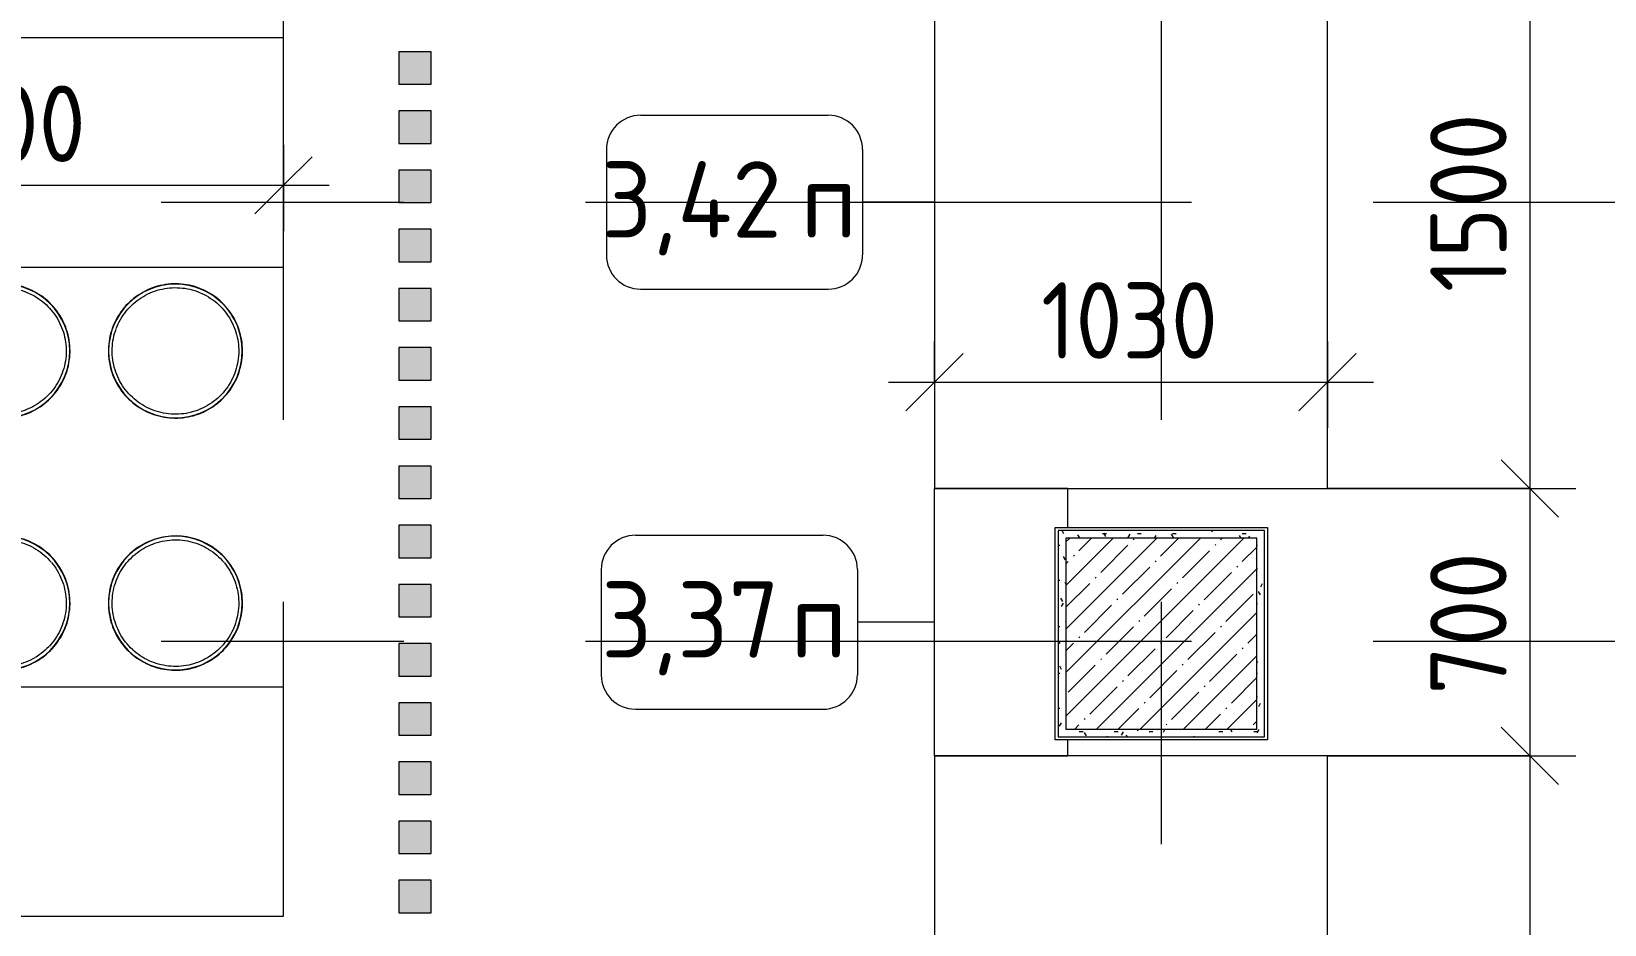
# Model space of a CAD drawing. Header units: millimetres. Extents: x 35840 to 252964, y -8553 to 29000.
# Drawn here: x 51500 to 55621, y 16258 to 18597 of the extents above; entities that cross this region are included whole.
import ezdxf

# ---------------------------------------------------------------- set-up
doc = ezdxf.new("R2010")
doc.units = ezdxf.units.MM
doc.linetypes.add('Осевая', pattern=[3175, 635, -476.25, 1587.5, -476.25])
for name, color, linetype, lineweight in [('A-ANNO-DIMS', 7, 'Continuous', 9), ('A-ANNO-DIMS-100', 7, 'Continuous', 9), ('I-FURN-IDEN', 7, 'Continuous', 9), ('I-WALL', 7, 'Continuous', 9), ('S-COLS', 7, 'Continuous', 9), ('Оси-2', 7, 'Осевая', 9)]:
    doc.layers.add(name, color=color, linetype=linetype, lineweight=lineweight)
for name, color, linetype, lineweight, true_color in [('A-WALL-1', 9, 'Continuous', 9, 0x808080), ('A-WALL-FNSH-1', 9, 'Continuous', 9, 0x808080), ('I-FURN-1', 9, 'Continuous', 9, 0x808080)]:
    doc.layers.add(name, color=color, linetype=linetype, lineweight=lineweight, true_color=true_color)
doc.styles.add('GOST Common', font='GOST_Common.ttf', dxfattribs={"height": 200})
doc.styles.add('ISOCPEUR_1', font='isocpeur.ttf', dxfattribs={"width": 0.9, "height": 200})
doc.dimstyles.new('ISO-2_0_0_9К_Средний_округл2', dxfattribs={"dimscale": 304.8, "dimtxt": 199.196235, "dimasz": 0.492126, "dimexe": 0.393701, "dimexo": 0, "dimgap": 0, "dimtad": 1, "dimdec": 0, "dimrnd": 10, "dimzin": 0, "dimdsep": 46, "dimtxsty": 'ISOCPEUR_1', "dimblk1": 'OBLIQUE', "dimblk2": 'OBLIQUE', "dimsah": 1, "dimcen": 0.09, "dimdle": 0.393701, "dimazin": 0, "dimtfac": 1, "dimtdec": 4, "dimtix": 1, "dimtmove": 0, "dimatfit": 3, "dimfxl": 1, "dimtvp": 1, "dimtolj": 1, "dimtzin": 0, "dimarcsym": 2})
pattern_1 = [(0, (600, 0), (121.92, 30.48), [10.058, -81.382, 10.058, -81.382, -487.68]), (0, (600, 0), (121.92, 30.48), [-182.88, 10.058, -172.822, 10.058, -81.382, -213.36]), (0, (600, 0), (121.92, 30.48), [-457.2, 10.058, -50.902, 10.058, -142.342]), (120, (645.72, 15.24), (-87.356454, 90.345817), [10.058, -81.382, 10.058, -81.382, -487.68]), (120, (645.72, 15.24), (-87.356454, 90.345817), [-182.88, 10.058, -172.822, 10.058, -81.382, -213.36]), (120, (645.72, 15.24), (-87.356454, 90.345817), [-457.2, 10.058, -50.902, 10.058, -142.342]), (240, (660.96, 76.2), (-34.563546, -120.825817), [10.058, -81.382, 10.058, -81.382, -487.68]), (240, (660.96, 76.2), (-34.563546, -120.825817), [-182.88, 10.058, -172.822, 10.058, -81.382, -213.36]), (240, (660.96, 76.2), (-34.563546, -120.825817), [-457.2, 10.058, -50.902, 10.058, -142.342])]

# ---------------------------------------------------------------- blocks, each defined once
blk = doc.blocks.new('BSC_Колонна _Прямоугольная - 500х500-V30-План расстановки мебели и оборудования 1 этажа в осях 12-23')
at = {"layer": 'S-COLS'}
h = blk.add_hatch(dxfattribs=at)
h.set_pattern_fill('FP_57', color=256, style=0, pattern_type=2)
h.set_pattern_definition([(45, (-53860, -17020), (-57.02463, 57.02463), []), (45, (-53802.975, -17020), (-57.02463, 57.02463), [100.806, -20.161, 3.353, -16.808])])
h.paths.add_polyline_path([(-250, -250), (250, -250), (250, 250), (-250, 250)])
for p, q in [((250, 250), (-250, 250)), ((-250, 250), (-250, -250)), ((250, -250), (250, 250)), ((-250, -250), (250, -250))]:
    blk.add_line(p, q, dxfattribs=at)
blk = doc.blocks.new('Стол базовый прямоугольный - 1_216п-25420479-План расстановки мебели и оборудования 1 этажа в осях 12-23')
at = {"layer": 'I-FURN-1'}
for p, q in [((750, 300), (-750, 300)), ((-750, 300), (-750, -300)), ((750, -300), (750, 300)), ((-750, -300), (750, -300))]:
    blk.add_line(p, q, dxfattribs=at)
blk = doc.blocks.new('Stool _3_ - Aluminium Stool-V128-План расстановки мебели и оборудования 1 этажа в осях 12-23')
at = {"layer": 'I-FURN-1'}
blk.add_line((41.1, -160.6), (34.7, -162.1), dxfattribs=at)
at = {"layer": 'I-FURN-1', "flags": 128}
for points in [[(175.8, 0), (175.7, 7), (175.2, 14), (174.5, 21), (173.6, 28), (172.3, 34.9), (170.8, 41.8), (169, 48.6), (166.9, 55.3), (164.5, 61.9), (161.9, 68.5), (159.1, 74.9), (155.9, 81.2), (152.6, 87.4), (148.9, 93.4), (145.1, 99.3), (141, 105), (136.7, 110.5), (132.2, 115.9), (127.4, 121.1), (122.5, 126.1), (117.3, 130.9), (112, 135.5), (106.5, 139.9), (100.8, 144), (95, 147.9), (89, 151.6), (82.9, 155), (76.6, 158.2), (70.2, 161.2), (63.7, 163.9), (57.1, 166.3), (50.4, 168.4), (43.6, 170.3), (36.8, 171.9), (29.9, 173.2), (22.9, 174.3), (15.9, 175.1), (8.9, 175.6), (1.9, 175.8), (-5.1, 175.7), (-12.2, 175.4), (-19.2, 174.8), (-26.1, 173.8), (-33.1, 172.7), (-39.9, 171.2), (-46.8, 169.5), (-53.5, 167.5), (-60.1, 165.2), (-66.7, 162.6), (-73.2, 159.9), (-79.5, 156.8), (-85.7, 153.5), (-91.8, 149.9), (-97.7, 146.2), (-103.5, 142.1), (-109.1, 137.9), (-114.5, 133.4), (-119.7, 128.7), (-124.8, 123.8), (-129.6, 118.7), (-134.3, 113.5), (-138.7, 108), (-142.9, 102.4), (-146.9, 96.6), (-150.6, 90.6), (-154.1, 84.5), (-157.4, 78.3), (-160.4, 71.9), (-163.2, 65.5), (-165.6, 58.9), (-167.9, 52.2), (-169.8, 45.5), (-171.5, 38.6), (-172.9, 31.7), (-174, 24.8), (-174.9, 17.8), (-175.5, 10.8), (-175.8, 3.8), (-175.8, 0)], [(-83.9, 143), (-78.1, 146.2), (-72.2, 149.2), (-66.2, 152), (-60.1, 154.5), (-53.9, 156.8), (-47.5, 158.8), (-41.1, 160.6), (-34.7, 162.1), (-28.2, 163.4), (-21.6, 164.4), (-15.3, 165.1)], [(-15, 165.1), (-8.4, 165.6), (-1.8, 165.8), (4.8, 165.7), (11.5, 165.4), (18.1, 164.8), (24.6, 164), (31.2, 162.8), (37.7, 161.5), (44.1, 159.8), (50.5, 157.9), (56.7, 155.8)], [(-155.2, 58.4), (-152.7, 64.6), (-150, 70.6), (-147.1, 76.6), (-143.9, 82.4), (-140.5, 88.1), (-136.8, 93.6), (-133, 99), (-128.9, 104.3), (-124.6, 109.3), (-120.2, 114.2), (-115.5, 118.9), (-110.7, 123.5), (-105.6, 127.8), (-100.4, 131.9), (-95.1, 135.8), (-89.6, 139.5), (-83.9, 143)], [(57.5, 155.5), (62.9, 153.4), (69, 150.8), (75, 147.9), (80.8, 144.8), (86.5, 141.4), (92.1, 137.8), (97.6, 134)], [(97.6, 134), (102.9, 130), (108, 125.8), (112.9, 121.4), (117.7, 116.8), (122.3, 112), (126.6, 107), (130.8, 101.9), (134.8, 96.5), (138.5, 91.1), (142.1, 85.5), (145.4, 79.7), (148.4, 73.8), (151.3, 67.8), (153.9, 61.7), (156.2, 55.5), (158.3, 49.2), (160.2, 42.9), (161.7, 36.4), (163.1, 29.9), (164.1, 23.4), (164.8, 17.6)], [(-165.8, 0), (-165.7, 6.6), (-165.3, 13.2), (-164.6, 19.8), (-163.7, 26.4), (-162.5, 32.9), (-161, 39.4), (-159.3, 45.8), (-157.4, 52.2), (-155.5, 57.4)], [(-175.8, 0), (-175.7, -7), (-175.2, -14), (-174.5, -21), (-173.6, -28), (-172.3, -34.9), (-170.8, -41.8), (-169, -48.6), (-166.9, -55.3), (-164.5, -61.9), (-161.9, -68.5), (-159.1, -74.9), (-155.9, -81.2), (-152.6, -87.4), (-148.9, -93.4), (-145.1, -99.3), (-141, -105), (-136.7, -110.5), (-132.2, -115.9), (-127.4, -121.1), (-122.5, -126.1), (-117.3, -130.9), (-112, -135.5), (-106.5, -139.9), (-100.8, -144), (-95, -147.9), (-89, -151.6), (-82.9, -155), (-76.6, -158.2), (-70.2, -161.2), (-63.7, -163.9), (-57.1, -166.3), (-50.4, -168.4), (-43.6, -170.3), (-36.8, -171.9), (-29.9, -173.2), (-22.9, -174.3), (-15.9, -175.1), (-8.9, -175.6), (-1.9, -175.8), (5.1, -175.7), (12.2, -175.4), (19.2, -174.8), (26.1, -173.8), (33.1, -172.7), (39.9, -171.2), (46.8, -169.5), (53.5, -167.5), (60.1, -165.2), (66.7, -162.6), (73.2, -159.9), (79.5, -156.8), (85.7, -153.5), (91.8, -149.9), (97.7, -146.2), (103.5, -142.1), (109.1, -137.9), (114.5, -133.4), (119.7, -128.7), (124.8, -123.8), (129.6, -118.7), (134.3, -113.5), (138.7, -108), (142.9, -102.4), (146.9, -96.6), (150.6, -90.6), (154.1, -84.5), (157.4, -78.3), (160.4, -71.9), (163.2, -65.5), (165.6, -58.9), (167.9, -52.2), (169.8, -45.5), (171.5, -38.6), (172.9, -31.7), (174, -24.8), (174.9, -17.8), (175.5, -10.8), (175.8, -3.8), (175.8, 0)], [(-163.1, -29.9), (-164.1, -23.4), (-164.9, -16.8), (-165.5, -10.2), (-165.8, -3.6), (-165.8, 0)], [(165.8, 0), (165.7, -6.6), (165.3, -13.2), (164.6, -19.8), (163.7, -26.4), (162.5, -32.9), (161, -39.4), (159.3, -45.8), (157.4, -52.2), (155.2, -58.4), (152.7, -64.6), (150, -70.6), (147.1, -76.6), (143.9, -82.4), (140.5, -88.1), (136.8, -93.6), (133, -99), (128.9, -104.3), (124.6, -109.3), (120.2, -114.2), (115.5, -118.9), (110.7, -123.5), (105.6, -127.8), (100.4, -131.9), (95.1, -135.8), (89.6, -139.5), (83.9, -143), (78.1, -146.2), (72.2, -149.2), (66.2, -152), (60.1, -154.5), (59.7, -154.7)], [(164.9, 16.8), (165.5, 10.2), (165.8, 3.6), (165.8, 0)], [(33.7, -162.3), (28.2, -163.4), (21.6, -164.4), (15, -165.1), (8.4, -165.6), (1.8, -165.8), (-4.8, -165.7), (-11.5, -165.4), (-18.1, -164.8), (-24.6, -164), (-31.2, -162.8), (-37.7, -161.5), (-44.1, -159.8), (-50.5, -157.9), (-56.7, -155.8), (-62.9, -153.4), (-69, -150.8), (-75, -147.9), (-80.8, -144.8), (-86.5, -141.4), (-92.1, -137.8), (-97.6, -134), (-102.9, -130), (-108, -125.8), (-112.9, -121.4), (-117.7, -116.8), (-122.3, -112), (-126.6, -107), (-130.8, -101.9), (-134.8, -96.5), (-138.5, -91.1), (-142.1, -85.5), (-145.4, -79.7), (-148.4, -73.8), (-151.3, -67.8), (-153.9, -61.7), (-156.2, -55.5), (-158.3, -49.2), (-160.2, -42.9), (-161.7, -36.4), (-162.9, -30.6)], [(59.6, -154.7), (53.9, -156.8), (47.5, -158.8), (41.7, -160.4)]]:
    blk.add_lwpolyline(points, dxfattribs=at)
at = {"layer": 'I-FURN-1'}
for start, end in [(0, 180), (360, 180), (180, 0), (180, 360)]:
    blk.add_arc((0, 0), 175, start, end, dxfattribs=at)
blk = doc.blocks.new('Stool _3_ - Aluminium Stool-25469124-План расстановки мебели и оборудования 1 этажа в осях 12-23')
at = {"layer": 'I-FURN-1'}
blk.add_line((41.1, -160.6), (34.7, -162.1), dxfattribs=at)
at = {"layer": 'I-FURN-1', "flags": 128}
for points in [[(175.8, 0), (175.7, 7), (175.2, 14), (174.5, 21), (173.6, 28), (172.3, 34.9), (170.8, 41.8), (169, 48.6), (166.9, 55.3), (164.5, 61.9), (161.9, 68.5), (159.1, 74.9), (155.9, 81.2), (152.6, 87.4), (148.9, 93.4), (145.1, 99.3), (141, 105), (136.7, 110.5), (132.2, 115.9), (127.4, 121.1), (122.5, 126.1), (117.3, 130.9), (112, 135.5), (106.5, 139.9), (100.8, 144), (95, 147.9), (89, 151.6), (82.9, 155), (76.6, 158.2), (70.2, 161.2), (63.7, 163.9), (57.1, 166.3), (50.4, 168.4), (43.6, 170.3), (36.8, 171.9), (29.9, 173.2), (22.9, 174.3), (15.9, 175.1), (8.9, 175.6), (1.9, 175.8), (-5.1, 175.7), (-12.2, 175.4), (-19.2, 174.8), (-26.1, 173.8), (-33.1, 172.7), (-39.9, 171.2), (-46.8, 169.5), (-53.5, 167.5), (-60.1, 165.2), (-66.7, 162.6), (-73.2, 159.9), (-79.5, 156.8), (-85.7, 153.5), (-91.8, 149.9), (-97.7, 146.2), (-103.5, 142.1), (-109.1, 137.9), (-114.5, 133.4), (-119.7, 128.7), (-124.8, 123.8), (-129.6, 118.7), (-134.3, 113.5), (-138.7, 108), (-142.9, 102.4), (-146.9, 96.6), (-150.6, 90.6), (-154.1, 84.5), (-157.4, 78.3), (-160.4, 71.9), (-163.2, 65.5), (-165.6, 58.9), (-167.9, 52.2), (-169.8, 45.5), (-171.5, 38.6), (-172.9, 31.7), (-174, 24.8), (-174.9, 17.8), (-175.5, 10.8), (-175.8, 3.8), (-175.8, 0)], [(-83.9, 143), (-78.1, 146.2), (-72.2, 149.2), (-66.2, 152), (-60.1, 154.5), (-53.9, 156.8), (-47.5, 158.8), (-41.1, 160.6), (-34.7, 162.1), (-28.2, 163.4), (-21.6, 164.4), (-15.3, 165.1)], [(-15, 165.1), (-8.4, 165.6), (-1.8, 165.8), (4.8, 165.7), (11.5, 165.4), (18.1, 164.8), (24.6, 164), (31.2, 162.8), (37.7, 161.5), (44.1, 159.8), (50.5, 157.9), (56.7, 155.8)], [(-155.2, 58.4), (-152.7, 64.6), (-150, 70.6), (-147.1, 76.6), (-143.9, 82.4), (-140.5, 88.1), (-136.8, 93.6), (-133, 99), (-128.9, 104.3), (-124.6, 109.3), (-120.2, 114.2), (-115.5, 118.9), (-110.7, 123.5), (-105.6, 127.8), (-100.4, 131.9), (-95.1, 135.8), (-89.6, 139.5), (-83.9, 143)], [(57.5, 155.5), (62.9, 153.4), (69, 150.8), (75, 147.9), (80.8, 144.8), (86.5, 141.4), (92.1, 137.8), (97.6, 134)], [(97.6, 134), (102.9, 130), (108, 125.8), (112.9, 121.4), (117.7, 116.8), (122.3, 112), (126.6, 107), (130.8, 101.9), (134.8, 96.5), (138.5, 91.1), (142.1, 85.5), (145.4, 79.7), (148.4, 73.8), (151.3, 67.8), (153.9, 61.7), (156.2, 55.5), (158.3, 49.2), (160.2, 42.9), (161.7, 36.4), (163.1, 29.9), (164.1, 23.4), (164.8, 17.6)], [(-165.8, 0), (-165.7, 6.6), (-165.3, 13.2), (-164.6, 19.8), (-163.7, 26.4), (-162.5, 32.9), (-161, 39.4), (-159.3, 45.8), (-157.4, 52.2), (-155.5, 57.4)], [(-175.8, 0), (-175.7, -7), (-175.2, -14), (-174.5, -21), (-173.6, -28), (-172.3, -34.9), (-170.8, -41.8), (-169, -48.6), (-166.9, -55.3), (-164.5, -61.9), (-161.9, -68.5), (-159.1, -74.9), (-155.9, -81.2), (-152.6, -87.4), (-148.9, -93.4), (-145.1, -99.3), (-141, -105), (-136.7, -110.5), (-132.2, -115.9), (-127.4, -121.1), (-122.5, -126.1), (-117.3, -130.9), (-112, -135.5), (-106.5, -139.9), (-100.8, -144), (-95, -147.9), (-89, -151.6), (-82.9, -155), (-76.6, -158.2), (-70.2, -161.2), (-63.7, -163.9), (-57.1, -166.3), (-50.4, -168.4), (-43.6, -170.3), (-36.8, -171.9), (-29.9, -173.2), (-22.9, -174.3), (-15.9, -175.1), (-8.9, -175.6), (-1.9, -175.8), (5.1, -175.7), (12.2, -175.4), (19.2, -174.8), (26.1, -173.8), (33.1, -172.7), (39.9, -171.2), (46.8, -169.5), (53.5, -167.5), (60.1, -165.2), (66.7, -162.6), (73.2, -159.9), (79.5, -156.8), (85.7, -153.5), (91.8, -149.9), (97.7, -146.2), (103.5, -142.1), (109.1, -137.9), (114.5, -133.4), (119.7, -128.7), (124.8, -123.8), (129.6, -118.7), (134.3, -113.5), (138.7, -108), (142.9, -102.4), (146.9, -96.6), (150.6, -90.6), (154.1, -84.5), (157.4, -78.3), (160.4, -71.9), (163.2, -65.5), (165.6, -58.9), (167.9, -52.2), (169.8, -45.5), (171.5, -38.6), (172.9, -31.7), (174, -24.8), (174.9, -17.8), (175.5, -10.8), (175.8, -3.8), (175.8, 0)], [(-163.1, -29.9), (-164.1, -23.4), (-164.9, -16.8), (-165.5, -10.2), (-165.8, -3.6), (-165.8, 0)], [(165.8, 0), (165.7, -6.6), (165.3, -13.2), (164.6, -19.8), (163.7, -26.4), (162.5, -32.9), (161, -39.4), (159.3, -45.8), (157.4, -52.2), (155.2, -58.4), (152.7, -64.6), (150, -70.6), (147.1, -76.6), (143.9, -82.4), (140.5, -88.1), (136.8, -93.6), (133, -99), (128.9, -104.3), (124.6, -109.3), (120.2, -114.2), (115.5, -118.9), (110.7, -123.5), (105.6, -127.8), (100.4, -131.9), (95.1, -135.8), (89.6, -139.5), (83.9, -143), (78.1, -146.2), (72.2, -149.2), (66.2, -152), (60.1, -154.5)], [(164.9, 16.8), (165.5, 10.2), (165.8, 3.6), (165.8, 0)], [(33.7, -162.3), (28.2, -163.4), (21.6, -164.4), (15, -165.1), (8.4, -165.6), (1.8, -165.8), (-4.8, -165.7), (-11.5, -165.4), (-18.1, -164.8), (-24.6, -164), (-31.2, -162.8), (-37.7, -161.5), (-44.1, -159.8), (-50.5, -157.9), (-56.7, -155.8), (-62.9, -153.4), (-69, -150.8), (-75, -147.9), (-80.8, -144.8), (-86.5, -141.4), (-92.1, -137.8), (-97.6, -134), (-102.9, -130), (-108, -125.8), (-112.9, -121.4), (-117.7, -116.8), (-122.3, -112), (-126.6, -107), (-130.8, -101.9), (-134.8, -96.5), (-138.5, -91.1), (-142.1, -85.5), (-145.4, -79.7), (-148.4, -73.8), (-151.3, -67.8), (-153.9, -61.7), (-156.2, -55.5), (-158.3, -49.2), (-160.2, -42.9), (-161.7, -36.4), (-162.9, -30.6)], [(59.6, -154.7), (53.9, -156.8), (47.5, -158.8), (41.7, -160.4)]]:
    blk.add_lwpolyline(points, dxfattribs=at)
at = {"layer": 'I-FURN-1'}
for start, end in [(0, 180), (360, 180), (180, 0), (180, 360)]:
    blk.add_arc((0, 0), 175, start, end, dxfattribs=at)
blk = doc.blocks.new('Stool _3_ - Aluminium Stool-V126-План расстановки мебели и оборудования 1 этажа в осях 12-23')
at = {"layer": 'I-FURN-1'}
blk.add_line((-1.2, 165.8), (3.8, 165.7), dxfattribs=at)
at = {"layer": 'I-FURN-1', "flags": 128}
for points in [[(175.8, 0), (175.7, 7), (175.2, 14), (174.5, 21), (173.6, 28), (172.3, 34.9), (170.8, 41.8), (169, 48.6), (166.9, 55.3), (164.5, 61.9), (161.9, 68.5), (159.1, 74.9), (155.9, 81.2), (152.6, 87.4), (148.9, 93.4), (145.1, 99.3), (141, 105), (136.7, 110.5), (132.2, 115.9), (127.4, 121.1), (122.5, 126.1), (117.3, 130.9), (112, 135.5), (106.5, 139.9), (100.8, 144), (95, 147.9), (89, 151.6), (82.9, 155), (76.6, 158.2), (70.2, 161.2), (63.7, 163.9), (57.1, 166.3), (50.4, 168.4), (43.6, 170.3), (36.8, 171.9), (29.9, 173.2), (22.9, 174.3), (15.9, 175.1), (8.9, 175.6), (1.9, 175.8), (-5.1, 175.7), (-12.2, 175.4), (-19.2, 174.8), (-26.1, 173.8), (-33.1, 172.7), (-39.9, 171.2), (-46.8, 169.5), (-53.5, 167.5), (-60.1, 165.2), (-66.7, 162.6), (-73.2, 159.9), (-79.5, 156.8), (-85.7, 153.5), (-91.8, 149.9), (-97.7, 146.2), (-103.5, 142.1), (-109.1, 137.9), (-114.5, 133.4), (-119.7, 128.7), (-124.8, 123.8), (-129.6, 118.7), (-134.3, 113.5), (-138.7, 108), (-142.9, 102.4), (-146.9, 96.6), (-150.6, 90.6), (-154.1, 84.5), (-157.4, 78.3), (-160.4, 71.9), (-163.2, 65.5), (-165.6, 58.9), (-167.9, 52.2), (-169.8, 45.5), (-171.5, 38.6), (-172.9, 31.7), (-174, 24.8), (-174.9, 17.8), (-175.5, 10.8), (-175.8, 3.8), (-175.8, 0)], [(-59.6, 154.7), (-53.9, 156.8), (-47.5, 158.8), (-41.1, 160.6), (-34.7, 162.1), (-28.2, 163.4), (-21.6, 164.4), (-15, 165.1), (-8.4, 165.6), (-1.8, 165.8)], [(4.8, 165.7), (11.5, 165.4), (18.1, 164.8), (24.6, 164), (31.2, 162.8), (37.7, 161.5), (44.1, 159.8), (50.5, 157.9), (56.7, 155.8), (59.7, 154.7)], [(-162.3, 33.7), (-161, 39.4), (-159.3, 45.8), (-157.4, 52.2), (-155.2, 58.4), (-152.7, 64.6), (-150, 70.6), (-147.1, 76.6), (-143.9, 82.4), (-140.5, 88.1), (-136.8, 93.6), (-133, 99), (-128.9, 104.3), (-124.6, 109.3), (-120.2, 114.2), (-115.5, 118.9), (-110.7, 123.5), (-105.9, 127.5)], [(-105.6, 127.8), (-100.4, 131.9), (-95.1, 135.8), (-89.6, 139.5), (-83.9, 143), (-78.1, 146.2), (-72.2, 149.2), (-66.2, 152), (-60.1, 154.5)], [(59.7, 154.6), (62.9, 153.4), (69, 150.8)], [(69.3, 150.6), (75, 147.9), (80.8, 144.8), (86.5, 141.4), (92.1, 137.8), (97.6, 134), (102.9, 130), (108, 125.8), (112.9, 121.4), (117.7, 116.8), (122.3, 112), (126.6, 107)], [(127.5, 106), (130.8, 101.9), (134.8, 96.5), (138.5, 91.1), (142.1, 85.5), (145.4, 79.7), (148.4, 73.8), (151.3, 67.8), (153.9, 61.7), (156.2, 55.5), (158.3, 49.2), (160.2, 42.9), (161.7, 36.4), (163.1, 29.9), (164.1, 23.4), (164.9, 16.8), (165.5, 10.2), (165.8, 3.6), (165.8, 0)], [(-175.8, 0), (-175.7, -7), (-175.2, -14), (-174.5, -21), (-173.6, -28), (-172.3, -34.9), (-170.8, -41.8), (-169, -48.6), (-166.9, -55.3), (-164.5, -61.9), (-161.9, -68.5), (-159.1, -74.9), (-155.9, -81.2), (-152.6, -87.4), (-148.9, -93.4), (-145.1, -99.3), (-141, -105), (-136.7, -110.5), (-132.2, -115.9), (-127.4, -121.1), (-122.5, -126.1), (-117.3, -130.9), (-112, -135.5), (-106.5, -139.9), (-100.8, -144), (-95, -147.9), (-89, -151.6), (-82.9, -155), (-76.6, -158.2), (-70.2, -161.2), (-63.7, -163.9), (-57.1, -166.3), (-50.4, -168.4), (-43.6, -170.3), (-36.8, -171.9), (-29.9, -173.2), (-22.9, -174.3), (-15.9, -175.1), (-8.9, -175.6), (-1.9, -175.8), (5.1, -175.7), (12.2, -175.4), (19.2, -174.8), (26.1, -173.8), (33.1, -172.7), (39.9, -171.2), (46.8, -169.5), (53.5, -167.5), (60.1, -165.2), (66.7, -162.6), (73.2, -159.9), (79.5, -156.8), (85.7, -153.5), (91.8, -149.9), (97.7, -146.2), (103.5, -142.1), (109.1, -137.9), (114.5, -133.4), (119.7, -128.7), (124.8, -123.8), (129.6, -118.7), (134.3, -113.5), (138.7, -108), (142.9, -102.4), (146.9, -96.6), (150.6, -90.6), (154.1, -84.5), (157.4, -78.3), (160.4, -71.9), (163.2, -65.5), (165.6, -58.9), (167.9, -52.2), (169.8, -45.5), (171.5, -38.6), (172.9, -31.7), (174, -24.8), (174.9, -17.8), (175.5, -10.8), (175.8, -3.8), (175.8, 0)], [(-165.8, 0), (-165.7, 6.6), (-165.3, 13.2), (-164.6, 19.8), (-163.7, 26.4), (-162.5, 32.9)], [(-44.1, -159.8), (-50.5, -157.9), (-56.7, -155.8), (-62.9, -153.4), (-69, -150.8), (-75, -147.9), (-80.8, -144.8), (-86.5, -141.4), (-92.1, -137.8), (-97.6, -134), (-102.9, -130), (-108, -125.8), (-112.9, -121.4), (-117.7, -116.8), (-122.3, -112), (-126.6, -107), (-130.8, -101.9), (-134.8, -96.5), (-138.5, -91.1), (-142.1, -85.5), (-145.4, -79.7), (-148.4, -73.8), (-151.3, -67.8), (-153.9, -61.7), (-156.2, -55.5), (-158.3, -49.2), (-160.2, -42.9), (-161.7, -36.4), (-163.1, -29.9), (-164.1, -23.4), (-164.9, -16.8), (-165.5, -10.2), (-165.8, -3.6), (-165.8, 0)], [(165.8, 0), (165.7, -6.6), (165.3, -13.2), (164.6, -19.8), (163.7, -26.4), (162.5, -32.9), (161, -39.4), (159.3, -45.8), (157.4, -52.2), (155.2, -58.4), (152.7, -64.6), (150, -70.6), (147.1, -76.6), (143.9, -82.4), (140.5, -88.1), (136.8, -93.6), (133, -99), (128.9, -104.3), (124.6, -109.3), (121, -113.4)], [(119.9, -114.5), (115.5, -118.9), (110.7, -123.5), (105.6, -127.8), (100.4, -131.9), (95.1, -135.8), (89.6, -139.5), (85, -142.3)], [(83.9, -143), (78.1, -146.2), (72.2, -149.2), (66.2, -152), (60.1, -154.5), (53.9, -156.8), (47.5, -158.8), (41.1, -160.6), (34.7, -162.1), (28.2, -163.4), (21.6, -164.4), (15, -165.1), (8.4, -165.6), (1.8, -165.8), (-4.8, -165.7), (-11.5, -165.4), (-18.1, -164.8), (-24.6, -164), (-31.2, -162.8), (-37.7, -161.5), (-44.1, -159.8)]]:
    blk.add_lwpolyline(points, dxfattribs=at)
at = {"layer": 'I-FURN-1'}
for start, end in [(360, 180), (0, 180), (180, 0), (180, 360)]:
    blk.add_arc((0, 0), 175, start, end, dxfattribs=at)
blk = doc.blocks.new('Stool _3_ - Aluminium Stool-V125-План расстановки мебели и оборудования 1 этажа в осях 12-23')
at = {"layer": 'I-FURN-1'}
blk.add_line((-1.2, 165.8), (3.8, 165.7), dxfattribs=at)
at = {"layer": 'I-FURN-1', "flags": 128}
for points in [[(175.8, 0), (175.7, 7), (175.2, 14), (174.5, 21), (173.6, 28), (172.3, 34.9), (170.8, 41.8), (169, 48.6), (166.9, 55.3), (164.5, 61.9), (161.9, 68.5), (159.1, 74.9), (155.9, 81.2), (152.6, 87.4), (148.9, 93.4), (145.1, 99.3), (141, 105), (136.7, 110.5), (132.2, 115.9), (127.4, 121.1), (122.5, 126.1), (117.3, 130.9), (112, 135.5), (106.5, 139.9), (100.8, 144), (95, 147.9), (89, 151.6), (82.9, 155), (76.6, 158.2), (70.2, 161.2), (63.7, 163.9), (57.1, 166.3), (50.4, 168.4), (43.6, 170.3), (36.8, 171.9), (29.9, 173.2), (22.9, 174.3), (15.9, 175.1), (8.9, 175.6), (1.9, 175.8), (-5.1, 175.7), (-12.2, 175.4), (-19.2, 174.8), (-26.1, 173.8), (-33.1, 172.7), (-39.9, 171.2), (-46.8, 169.5), (-53.5, 167.5), (-60.1, 165.2), (-66.7, 162.6), (-73.2, 159.9), (-79.5, 156.8), (-85.7, 153.5), (-91.8, 149.9), (-97.7, 146.2), (-103.5, 142.1), (-109.1, 137.9), (-114.5, 133.4), (-119.7, 128.7), (-124.8, 123.8), (-129.6, 118.7), (-134.3, 113.5), (-138.7, 108), (-142.9, 102.4), (-146.9, 96.6), (-150.6, 90.6), (-154.1, 84.5), (-157.4, 78.3), (-160.4, 71.9), (-163.2, 65.5), (-165.6, 58.9), (-167.9, 52.2), (-169.8, 45.5), (-171.5, 38.6), (-172.9, 31.7), (-174, 24.8), (-174.9, 17.8), (-175.5, 10.8), (-175.8, 3.8), (-175.8, 0)], [(-59.6, 154.7), (-53.9, 156.8), (-47.5, 158.8), (-41.1, 160.6), (-34.7, 162.1), (-28.2, 163.4), (-21.6, 164.4), (-15, 165.1), (-8.4, 165.6), (-1.8, 165.8)], [(4.8, 165.7), (11.5, 165.4), (18.1, 164.8), (24.6, 164), (31.2, 162.8), (37.7, 161.5), (44.1, 159.8), (50.5, 157.9), (56.7, 155.8), (62.9, 153.4), (69, 150.8)], [(-162.3, 33.7), (-161, 39.4), (-159.3, 45.8), (-157.4, 52.2), (-155.2, 58.4), (-152.7, 64.6), (-150, 70.6), (-147.1, 76.6), (-143.9, 82.4), (-140.5, 88.1), (-136.8, 93.6), (-133, 99), (-128.9, 104.3), (-124.6, 109.3), (-120.2, 114.2), (-115.5, 118.9), (-110.7, 123.5), (-105.9, 127.5)], [(-105.6, 127.8), (-100.4, 131.9), (-95.1, 135.8), (-89.6, 139.5), (-83.9, 143), (-78.1, 146.2), (-72.2, 149.2), (-66.2, 152), (-60.1, 154.5)], [(69.3, 150.6), (75, 147.9), (80.8, 144.8), (86.5, 141.4), (92.1, 137.8), (97.6, 134), (102.9, 130), (108, 125.8), (112.9, 121.4), (117.7, 116.8), (122.3, 112), (126.6, 107)], [(127.5, 106), (130.8, 101.9), (134.8, 96.5), (138.5, 91.1), (142.1, 85.5), (145.4, 79.7), (148.4, 73.8), (151.3, 67.8), (153.9, 61.7), (156.2, 55.5), (158.3, 49.2), (160.2, 42.9), (161.7, 36.4), (163.1, 29.9), (164.1, 23.4), (164.9, 16.8), (165.5, 10.2), (165.8, 3.6), (165.8, 0)], [(-175.8, 0), (-175.7, -7), (-175.2, -14), (-174.5, -21), (-173.6, -28), (-172.3, -34.9), (-170.8, -41.8), (-169, -48.6), (-166.9, -55.3), (-164.5, -61.9), (-161.9, -68.5), (-159.1, -74.9), (-155.9, -81.2), (-152.6, -87.4), (-148.9, -93.4), (-145.1, -99.3), (-141, -105), (-136.7, -110.5), (-132.2, -115.9), (-127.4, -121.1), (-122.5, -126.1), (-117.3, -130.9), (-112, -135.5), (-106.5, -139.9), (-100.8, -144), (-95, -147.9), (-89, -151.6), (-82.9, -155), (-76.6, -158.2), (-70.2, -161.2), (-63.7, -163.9), (-57.1, -166.3), (-50.4, -168.4), (-43.6, -170.3), (-36.8, -171.9), (-29.9, -173.2), (-22.9, -174.3), (-15.9, -175.1), (-8.9, -175.6), (-1.9, -175.8), (5.1, -175.7), (12.2, -175.4), (19.2, -174.8), (26.1, -173.8), (33.1, -172.7), (39.9, -171.2), (46.8, -169.5), (53.5, -167.5), (60.1, -165.2), (66.7, -162.6), (73.2, -159.9), (79.5, -156.8), (85.7, -153.5), (91.8, -149.9), (97.7, -146.2), (103.5, -142.1), (109.1, -137.9), (114.5, -133.4), (119.7, -128.7), (124.8, -123.8), (129.6, -118.7), (134.3, -113.5), (138.7, -108), (142.9, -102.4), (146.9, -96.6), (150.6, -90.6), (154.1, -84.5), (157.4, -78.3), (160.4, -71.9), (163.2, -65.5), (165.6, -58.9), (167.9, -52.2), (169.8, -45.5), (171.5, -38.6), (172.9, -31.7), (174, -24.8), (174.9, -17.8), (175.5, -10.8), (175.8, -3.8), (175.8, 0)], [(-165.8, 0), (-165.7, 6.6), (-165.3, 13.2), (-164.6, 19.8), (-163.7, 26.4), (-162.5, 32.9)], [(-44.1, -159.8), (-50.5, -157.9), (-56.7, -155.8), (-62.9, -153.4), (-69, -150.8), (-75, -147.9), (-80.8, -144.8), (-86.5, -141.4), (-92.1, -137.8), (-97.6, -134), (-102.9, -130), (-108, -125.8), (-112.9, -121.4), (-117.7, -116.8), (-122.3, -112), (-126.6, -107), (-130.8, -101.9), (-134.8, -96.5), (-138.5, -91.1), (-142.1, -85.5), (-145.4, -79.7), (-148.4, -73.8), (-151.3, -67.8), (-153.9, -61.7), (-156.2, -55.5), (-158.3, -49.2), (-160.2, -42.9), (-161.7, -36.4), (-163.1, -29.9), (-164.1, -23.4), (-164.9, -16.8), (-165.5, -10.2), (-165.8, -3.6), (-165.8, 0)], [(165.8, 0), (165.7, -6.6), (165.3, -13.2), (164.6, -19.8), (163.7, -26.4), (162.5, -32.9), (161, -39.4), (159.3, -45.8), (157.4, -52.2), (155.2, -58.4), (152.7, -64.6), (150, -70.6), (147.1, -76.6), (143.9, -82.4), (140.5, -88.1), (136.8, -93.6), (133, -99), (128.9, -104.3), (124.6, -109.3), (121, -113.4)], [(119.9, -114.5), (115.5, -118.9), (110.7, -123.5), (105.6, -127.8), (100.4, -131.9), (95.1, -135.8), (89.6, -139.5), (85, -142.3)], [(83.9, -143), (78.1, -146.2), (72.2, -149.2), (66.2, -152), (60.1, -154.5), (53.9, -156.8), (47.5, -158.8), (41.1, -160.6), (34.7, -162.1), (28.2, -163.4), (21.6, -164.4), (15, -165.1), (8.4, -165.6), (1.8, -165.8), (-4.8, -165.7), (-11.5, -165.4), (-18.1, -164.8), (-24.6, -164), (-31.2, -162.8), (-37.7, -161.5), (-44.1, -159.8)]]:
    blk.add_lwpolyline(points, dxfattribs=at)
at = {"layer": 'I-FURN-1'}
for start, end in [(360, 180), (0, 180), (180, 0), (180, 360)]:
    blk.add_arc((0, 0), 175, start, end, dxfattribs=at)
blk = doc.blocks.new('Стол базовый прямоугольный - 3_42п-25622144-План расстановки мебели и оборудования 1 этажа в осях 12-23')
at = {"layer": 'I-FURN-1'}
for p, q in [((750, 515), (-750, 515)), ((-750, 515), (-750, -472.4)), ((750, -515), (750, 515)), ((-750, -472.4), (-750, -508.2)), ((-750, -508.2), (-750, -515)), ((-750, -515), (750, -515))]:
    blk.add_line(p, q, dxfattribs=at)
blk = doc.blocks.new('Стол базовый прямоугольный - 3_40п-25622478-План расстановки мебели и оборудования 1 этажа в осях 12-23')
at = {"layer": 'I-FURN-1'}
for p, q in [((750, 515), (-750, 515)), ((-750, 515), (-750, -515)), ((750, -515), (750, 515)), ((-750, -515), (750, -515))]:
    blk.add_line(p, q, dxfattribs=at)
blk = doc.blocks.new('Стол базовый прямоугольный - 3_37п-25622340-План расстановки мебели и оборудования 1 этажа в осях 12-23')
at = {"layer": 'I-FURN-1'}
for p, q in [((-248, 175), (-350, 175)), ((-350, 175), (-350, -175)), ((350, 175), (308, 175)), ((350, -175), (350, 175)), ((-350, -175), (350, -175))]:
    blk.add_line(p, q, dxfattribs=at)
blk = doc.blocks.new('Марка_Мебель - В прямоуг_Balcon_Марка-25523697-План расстановки мебели и оборудования 1 этажа в осях 12-23')
at = {"layer": 'I-FURN-IDEN'}
for p, q in [((-2.455, 2.278), (2.455, 2.278)), ((-3.355, 1.378), (-3.355, -1.384)), ((3.355, 1.378), (3.355, -1.378)), ((-2.461, -2.278), (2.455, -2.278))]:
    blk.add_line(p, q, dxfattribs=at)
for centre, radius, start, end in [((-2.455, 1.378), 0.9, 90, 180), ((2.455, 1.378), 0.9, 0, 90), ((-2.461, -1.384), 0.893, 180, 270), ((2.455, -1.378), 0.9, 270, 0)]:
    blk.add_arc(centre, radius, start, end, dxfattribs=at)
blk = doc.blocks.new('DIMBLOCK105-План расстановки мебели и оборудования 1 этажа в осях 12-23')
at = {"layer": 'A-ANNO-DIMS-100'}
for p, q in [((50660, 18300.3), (50660, 18074.2)), ((50660, 18194.2), (50660, 18300.3)), ((52160, 18300.3), (52160, 18074.2)), ((52160, 18194.2), (52160, 18300.3)), ((50660, 18194.2), (52280, 18194.2))]:
    blk.add_line(p, q, dxfattribs=at)
at = {"layer": 'A-ANNO-DIMS-100', "lineweight": 20}
for p, q in [((50660, 18194.2), (50735, 18269.2)), ((52160, 18194.2), (52235, 18269.2)), ((50660, 18194.2), (50585, 18119.2)), ((52160, 18194.2), (52085, 18119.2))]:
    blk.add_line(p, q, dxfattribs=at)
at = {"layer": 'A-ANNO-DIMS-100', "color": 0, "insert": (51174.4, 18455.5), "char_height": 200, "width": 565.411, "attachment_point": 1, "line_spacing_factor": 1.149209, "style": 'ISOCPEUR_1'}
blk.add_mtext('1500', dxfattribs=at)
blk = doc.blocks.new('_Oblique')
at = {"color": 0, "linetype": 'ByBlock', "lineweight": -2}
blk.add_line((-0.5, -0.5), (0.5, 0.5), dxfattribs=at)
blk = doc.blocks.new('DIMBLOCK106-План расстановки мебели и оборудования 1 этажа в осях 12-23')
at = {"layer": 'A-ANNO-DIMS-100'}
for p, q in [((53865.3, 17785.1), (53865.3, 17559)), ((53865.3, 17679), (53865.3, 17785.1)), ((54895.3, 17785.1), (54895.3, 17559)), ((54895.3, 17679), (54895.3, 17785.1)), ((53745.3, 17679), (55015.3, 17679))]:
    blk.add_line(p, q, dxfattribs=at)
at = {"layer": 'A-ANNO-DIMS-100', "lineweight": 20}
for p, q in [((53865.3, 17679), (53940.3, 17754)), ((54895.3, 17679), (54970.3, 17754)), ((53865.3, 17679), (53790.3, 17604)), ((54895.3, 17679), (54820.3, 17604))]:
    blk.add_line(p, q, dxfattribs=at)
at = {"layer": 'A-ANNO-DIMS-100', "color": 0, "insert": (54144.7, 17940.3), "char_height": 200, "width": 565.411, "attachment_point": 1, "line_spacing_factor": 1.149209, "style": 'ISOCPEUR_1'}
blk.add_mtext('1030', dxfattribs=at)
blk = doc.blocks.new('DIMBLOCK107-План расстановки мебели и оборудования 1 этажа в осях 12-23')
at = {"layer": 'A-ANNO-DIMS-100'}
for p, q in [((55425.5, 19020), (55425.5, 17400)), ((54895.3, 18900), (55545.5, 18900)), ((55425.5, 18900), (54895.3, 18900)), ((54895.3, 17400), (55545.5, 17400)), ((55425.5, 17400), (54895.3, 17400))]:
    blk.add_line(p, q, dxfattribs=at)
at = {"layer": 'A-ANNO-DIMS-100', "lineweight": 20}
for p, q in [((55425.5, 18900), (55350.5, 18975)), ((55425.5, 18900), (55500.5, 18825)), ((55425.5, 17400), (55350.5, 17475)), ((55425.5, 17400), (55500.5, 17325))]:
    blk.add_line(p, q, dxfattribs=at)
at = {"layer": 'A-ANNO-DIMS-100', "color": 0, "insert": (55164.2, 17914.4), "char_height": 200, "width": 565.411, "attachment_point": 1, "rotation": 90, "line_spacing_factor": 1.149209, "style": 'ISOCPEUR_1'}
blk.add_mtext('1500', dxfattribs=at)
blk = doc.blocks.new('DIMBLOCK108-План расстановки мебели и оборудования 1 этажа в осях 12-23')
at = {"layer": 'A-ANNO-DIMS-100', "lineweight": 20}
for p, q in [((55425.5, 17400), (55350.5, 17475)), ((55425.5, 17400), (55500.5, 17325)), ((55425.5, 16700), (55350.5, 16775)), ((55425.5, 16700), (55500.5, 16625))]:
    blk.add_line(p, q, dxfattribs=at)
at = {"layer": 'A-ANNO-DIMS-100'}
for p, q in [((54895.3, 17400), (55545.5, 17400)), ((55425.5, 17400), (54895.3, 17400)), ((55425.5, 17400), (55425.5, 16700)), ((54895.3, 16700), (55545.5, 16700)), ((55425.5, 16700), (54895.3, 16700))]:
    blk.add_line(p, q, dxfattribs=at)
at = {"layer": 'A-ANNO-DIMS-100', "color": 0, "insert": (55164.2, 16860.4), "char_height": 200, "width": 455.087, "attachment_point": 1, "rotation": 90, "line_spacing_factor": 1.149209, "style": 'ISOCPEUR_1'}
blk.add_mtext('700', dxfattribs=at)
blk = doc.blocks.new('DIMBLOCK109-План расстановки мебели и оборудования 1 этажа в осях 12-23')
at = {"layer": 'A-ANNO-DIMS-100', "lineweight": 20}
for p, q in [((55425.5, 16700), (55350.5, 16775)), ((55425.5, 16700), (55500.5, 16625)), ((55425.5, 15200), (55350.5, 15275)), ((55425.5, 15200), (55500.5, 15125))]:
    blk.add_line(p, q, dxfattribs=at)
at = {"layer": 'A-ANNO-DIMS-100'}
for p, q in [((54895.3, 16700), (55545.5, 16700)), ((55425.5, 16700), (54895.3, 16700)), ((55425.5, 16700), (55425.5, 15200)), ((54895.3, 15200), (55545.5, 15200)), ((55425.5, 15200), (54895.3, 15200))]:
    blk.add_line(p, q, dxfattribs=at)
at = {"layer": 'A-ANNO-DIMS-100', "color": 0, "insert": (55164.2, 15714.4), "char_height": 200, "width": 565.411, "attachment_point": 1, "rotation": 90, "line_spacing_factor": 1.149209, "style": 'ISOCPEUR_1'}
blk.add_mtext('1500', dxfattribs=at)

msp = doc.modelspace()

# ---------------------------------------------------------------- hatches: boundary and pattern name
at = {"layer": 'I-WALL'}
for points in [[(52547.1, 18459), (52547.1, 18544), (52462.1, 18544), (52462.1, 18459)], [(52547.1, 18304), (52547.1, 18389), (52462.1, 18389), (52462.1, 18304)], [(52547.1, 18149), (52547.1, 18234), (52462.1, 18234), (52462.1, 18149)], [(52547.1, 17994), (52547.1, 18079), (52462.1, 18079), (52462.1, 17994)], [(52547.1, 17839), (52547.1, 17924), (52462.1, 17924), (52462.1, 17839)], [(52547.1, 17684), (52547.1, 17769), (52462.1, 17769), (52462.1, 17684)], [(52547.1, 17529), (52547.1, 17614), (52462.1, 17614), (52462.1, 17529)], [(52547.1, 17374), (52547.1, 17459), (52462.1, 17459), (52462.1, 17374)], [(52547.1, 17219), (52547.1, 17304), (52462.1, 17304), (52462.1, 17219)], [(52547.1, 17064), (52547.1, 17149), (52462.1, 17149), (52462.1, 17064)], [(52547.1, 16909), (52547.1, 16994), (52462.1, 16994), (52462.1, 16909)], [(52547.1, 16754), (52547.1, 16839), (52462.1, 16839), (52462.1, 16754)], [(52547.1, 16599), (52547.1, 16684), (52462.1, 16684), (52462.1, 16599)], [(52547.1, 16444), (52547.1, 16529), (52462.1, 16529), (52462.1, 16444)], [(52547.1, 16289), (52547.1, 16374), (52462.1, 16374), (52462.1, 16289)]]:
    msp.add_hatch(color=256, dxfattribs=at).paths.add_polyline_path(points)
h = msp.add_hatch(dxfattribs=at)
h.set_pattern_fill('FP_85', color=256, style=0, pattern_type=2)
h.set_pattern_definition(pattern_1)
h.paths.add_polyline_path([(54710, 17270), (54710, 17290), (54190, 17290), (54190, 17270), (54210, 17270)])
h = msp.add_hatch(dxfattribs=at)
h.set_pattern_fill('FP_85', color=256, style=0, pattern_type=2)
h.set_pattern_definition(pattern_1)
h.paths.add_polyline_path([(54210, 16750), (54210, 17270), (54190, 17270), (54190, 16750)])
h = msp.add_hatch(dxfattribs=at)
h.set_pattern_fill('FP_85', color=256, style=0, pattern_type=2)
h.set_pattern_definition(pattern_1)
h.paths.add_polyline_path([(54730, 16770), (54730, 17290), (54710, 17290), (54710, 16770)])
h = msp.add_hatch(dxfattribs=at)
h.set_pattern_fill('FP_85', color=256, style=0, pattern_type=2)
h.set_pattern_definition(pattern_1)
h.paths.add_polyline_path([(54210, 16750), (54730, 16750), (54730, 16770), (54210, 16770)])

# ---------------------------------------------------------------- linework, layer by layer
at = {"layer": 'A-WALL-1'}
for p, q in [((54730, 17290), (54190, 17290)), ((54190, 17290), (54190, 16750)), ((54730, 16750), (54730, 17290)), ((54190, 16750), (54730, 16750))]:
    msp.add_line(p, q, dxfattribs=at)
at = {"layer": 'A-WALL-FNSH-1'}
for p, q in [((52547.1, 18544), (52462.1, 18544)), ((52462.1, 18544), (52462.1, 18459)), ((52547.1, 18459), (52547.1, 18544)), ((52462.1, 18459), (52547.1, 18459)), ((52547.1, 18389), (52462.1, 18389)), ((52462.1, 18389), (52462.1, 18304)), ((52547.1, 18304), (52547.1, 18389)), ((52462.1, 18304), (52547.1, 18304)), ((52547.1, 18234), (52462.1, 18234)), ((52462.1, 18234), (52462.1, 18149)), ((52547.1, 18149), (52547.1, 18234)), ((52462.1, 18149), (52547.1, 18149)), ((52547.1, 18079), (52462.1, 18079)), ((52462.1, 18079), (52462.1, 17994)), ((52547.1, 17994), (52547.1, 18079)), ((52462.1, 17994), (52547.1, 17994)), ((52547.1, 17924), (52462.1, 17924)), ((52462.1, 17924), (52462.1, 17839)), ((52547.1, 17839), (52547.1, 17924)), ((52462.1, 17839), (52547.1, 17839)), ((52547.1, 17769), (52462.1, 17769)), ((52462.1, 17769), (52462.1, 17684)), ((52547.1, 17684), (52547.1, 17769)), ((52462.1, 17684), (52547.1, 17684)), ((52547.1, 17614), (52462.1, 17614)), ((52462.1, 17614), (52462.1, 17529)), ((52547.1, 17529), (52547.1, 17614)), ((52462.1, 17529), (52547.1, 17529)), ((52547.1, 17459), (52462.1, 17459)), ((52462.1, 17459), (52462.1, 17374)), ((52547.1, 17374), (52547.1, 17459)), ((52462.1, 17374), (52547.1, 17374)), ((52547.1, 17304), (52462.1, 17304)), ((52462.1, 17304), (52462.1, 17219)), ((52547.1, 17219), (52547.1, 17304)), ((52462.1, 17219), (52547.1, 17219)), ((52547.1, 17149), (52462.1, 17149)), ((52462.1, 17149), (52462.1, 17064)), ((52547.1, 17064), (52547.1, 17149)), ((52462.1, 17064), (52547.1, 17064)), ((52547.1, 16994), (52462.1, 16994)), ((52462.1, 16994), (52462.1, 16909)), ((52547.1, 16909), (52547.1, 16994)), ((52462.1, 16909), (52547.1, 16909)), ((52547.1, 16839), (52462.1, 16839)), ((52462.1, 16839), (52462.1, 16754)), ((52547.1, 16754), (52547.1, 16839)), ((52462.1, 16754), (52547.1, 16754)), ((52547.1, 16684), (52462.1, 16684)), ((52462.1, 16684), (52462.1, 16599)), ((52547.1, 16599), (52547.1, 16684)), ((52462.1, 16599), (52547.1, 16599)), ((52547.1, 16529), (52462.1, 16529)), ((52462.1, 16529), (52462.1, 16444)), ((52547.1, 16444), (52547.1, 16529)), ((52462.1, 16444), (52547.1, 16444)), ((52547.1, 16374), (52462.1, 16374)), ((52462.1, 16374), (52462.1, 16289)), ((52547.1, 16289), (52547.1, 16374)), ((52462.1, 16289), (52547.1, 16289))]:
    msp.add_line(p, q, dxfattribs=at)
at = {"layer": 'I-FURN-IDEN'}
for p, q in [((53865.3, 18150), (53677, 18150)), ((53865, 17050), (53663.5, 17050))]:
    msp.add_line(p, q, dxfattribs=at)
at = {"layer": 'I-WALL'}
for p, q in [((54182, 17298), (54738, 17298)), ((54182, 16742), (54182, 17298)), ((54738, 17298), (54738, 16742)), ((54738, 16742), (54182, 16742))]:
    msp.add_line(p, q, dxfattribs=at)
at = {"layer": 'Оси-2'}
for p, q in [((52160, 593.7), (52160, 24898.1)), ((54460, 593.7), (54460, 24898.1)), ((39140.1, 18150), (82060, 18150)), ((39140.1, 17000), (82060, 17000))]:
    msp.add_line(p, q, dxfattribs=at)

# ---------------------------------------------------------------- block references
at = {"layer": 'I-FURN-1'}
for name, p, rotation in [('Стол базовый прямоугольный - 3_42п-25622144-План расстановки мебели и оборудования 1 этажа в осях 12-23', (54380.3, 18150), 270.0000000000002), ('Стол базовый прямоугольный - 1_216п-25420479-План расстановки мебели и оборудования 1 этажа в осях 12-23', (51410, 18280.2), 180), ('Стол базовый прямоугольный - 3_37п-25622340-План расстановки мебели и оборудования 1 этажа в осях 12-23', (54040, 17050), 270.0000000000005), ('Стол базовый прямоугольный - 1_216п-25420479-План расстановки мебели и оборудования 1 этажа в осях 12-23', (51410, 16580.2), 180), ('Стол базовый прямоугольный - 3_40п-25622478-План расстановки мебели и оборудования 1 этажа в осях 12-23', (54380.3, 15950), 270.0000000000002)]:
    msp.add_blockref(name, p, dxfattribs=dict(at, rotation=rotation))
for name, p in [('Stool _3_ - Aluminium Stool-V128-План расстановки мебели и оборудования 1 этажа в осях 12-23', (51425.2, 17760.4)), ('Stool _3_ - Aluminium Stool-25469124-План расстановки мебели и оборудования 1 этажа в осях 12-23', (51877.2, 17760.4)), ('Stool _3_ - Aluminium Stool-V126-План расстановки мебели и оборудования 1 этажа в осях 12-23', (51425.2, 17100)), ('Stool _3_ - Aluminium Stool-V125-План расстановки мебели и оборудования 1 этажа в осях 12-23', (51877.2, 17100))]:
    msp.add_blockref(name, p, dxfattribs=at)
at = {"layer": 'I-FURN-IDEN', "xscale": 99.99999999999993, "yscale": 99.99999999999993, "zscale": 99.99999999999993}
for p in [(53341.6, 18150), (53328.1, 17050)]:
    msp.add_blockref('Марка_Мебель - В прямоуг_Balcon_Марка-25523697-План расстановки мебели и оборудования 1 этажа в осях 12-23', p, dxfattribs=at)
at = {"layer": 'S-COLS'}
msp.add_blockref('BSC_Колонна _Прямоугольная - 500х500-V30-План расстановки мебели и оборудования 1 этажа в осях 12-23', (54460, 17020), dxfattribs=at)

# ---------------------------------------------------------------- texts
at = {"layer": 'I-FURN-IDEN', "char_height": 200, "attachment_point": 1, "style": 'GOST Common'}
for s, insert, width in [('3,42', (52992.6, 18257.1), 633.333), ('\\fGOST Common|b0|i0|c204|p34|;п', (53515.1, 18257.1), 176.371), ('3,37', (52992.6, 17157.1), 601.266), ('\\fGOST Common|b0|i0|c204|p34|;п', (53488.6, 17157.1), 176.371)]:
    msp.add_mtext(s, dxfattribs=dict(at, insert=insert, width=width))

# ---------------------------------------------------------------- dimensions: what is measured, and where the dimension line sits
at = {"layer": 'A-ANNO-DIMS'}
for base, p1, p2, override, picture, middle in [((55425.5, 17400), (54895.3, 18900), (54895.3, 17400), {"dimpost": '<>', "dimfxl": 1500}, 'DIMBLOCK107-План расстановки мебели и оборудования 1 этажа в осях 12-23', (55325.5, 18150)), ((55425.5, 16700), (54895.3, 17400), (54895.3, 16700), {"dimpost": '<>', "dimfxl": 700}, 'DIMBLOCK108-План расстановки мебели и оборудования 1 этажа в осях 12-23', (55325.5, 17050)), ((55425.5, 15200), (54895.3, 16700), (54895.3, 15200), {"dimpost": '<>', "dimfxl": 1500}, 'DIMBLOCK109-План расстановки мебели и оборудования 1 этажа в осях 12-23', (55325.5, 15950))]:
    dim = msp.add_linear_dim(base=base, p1=p1, p2=p2, angle=90, dimstyle='ISO-2_0_0_9К_Средний_округл2', override=override, dxfattribs=at)
    dim.commit()
    dim.dimension.update_dxf_attribs({"geometry": picture, "text_midpoint": middle})
for base, p1, p2, override, picture, middle in [((52160, 18194.2), (50660, 18300.3), (52160, 18300.3), {"dimpost": '<>', "dimfxl": 1500}, 'DIMBLOCK105-План расстановки мебели и оборудования 1 этажа в осях 12-23', (51410, 18294.2)), ((54895.3, 17679), (53865.3, 17785.1), (54895.3, 17785.1), {"dimpost": '<>', "dimfxl": 1030}, 'DIMBLOCK106-План расстановки мебели и оборудования 1 этажа в осях 12-23', (54380.3, 17779))]:
    dim = msp.add_linear_dim(base=base, p1=p1, p2=p2, dimstyle='ISO-2_0_0_9К_Средний_округл2', override=override, dxfattribs=at)
    dim.commit()
    dim.dimension.update_dxf_attribs({"geometry": picture, "text_midpoint": middle})

doc.saveas('drawing.dxf')
